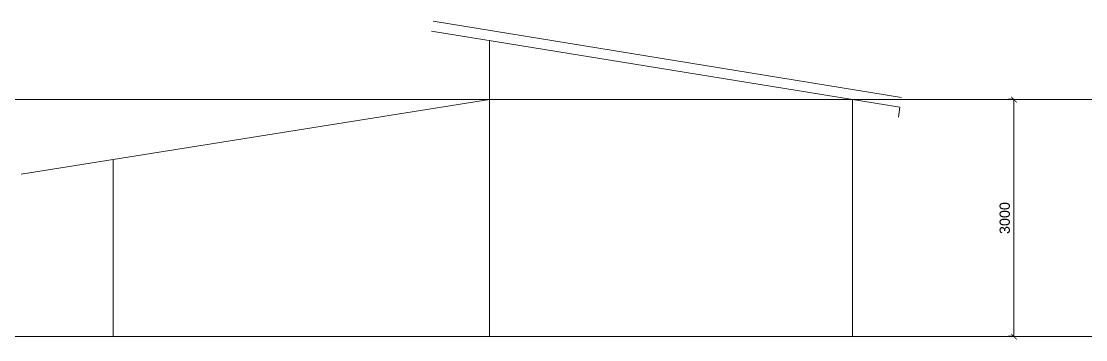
# Model space of a CAD drawing. Header units: millimetres. Extents: x 19543921 to 20171754, y -3528062 to -3222959.
# Drawn here: x 19840994 to 19854484, y -3528062 to -3524033 of the extents above; entities that cross this region are included whole.
import ezdxf

# ---------------------------------------------------------------- set-up
doc = ezdxf.new("R2010")
doc.units = ezdxf.units.MM
doc.header["$MEASUREMENT"] = 0
doc.header["$PDMODE"] = 35
doc.layers.get('Defpoints').update_dxf_attribs({"color": 169})
doc.layers.add('Dimension', color=4, linetype='Continuous', lineweight=9)
doc.styles.add('ordinary', font='arial.ttf')
doc.dimstyles.new('outer dimension', dxfattribs={"dimtxt": 130, "dimasz": 70, "dimexe": 75, "dimexo": 150, "dimgap": 50, "dimtad": 1, "dimdec": 0, "dimrnd": 5, "dimzin": 12, "dimdsep": 46, "dimtxsty": 'ordinary', "dimblk": 'ARCHTICK', "dimcen": 0.09, "dimclrd": 256, "dimclre": 256, "dimclrt": 256, "dimadec": 0, "dimazin": 3, "dimtfac": 1, "dimtdec": 0, "dimtix": 1, "dimtmove": 1, "dimatfit": 2, "dimldrblk": 'ARCHTICK', "dimfxl": 75, "dimfxlon": 1, "dimtolj": 1, "dimtzin": 12, "dimlwd": -1, "dimarcsym": 0})

# ---------------------------------------------------------------- blocks, each defined once
blk = doc.blocks.new('_ArchTick')
at = {"color": 0, "linetype": 'ByBlock', "const_width": 0.15}
blk.add_lwpolyline([(-0.5, -0.5), (0.5, 0.5)], dxfattribs=at)
blk = doc.blocks.new('*D248')
at = {"layer": 'Defpoints', "color": 0, "linetype": 'Continuous', "ltscale": 1000, "transparency": 16777216}
for p in [(19853574, -3525023), (19854484, -3525023), (19854484, -3528023)]:
    blk.add_point(p, dxfattribs=at)
at = {"layer": 'Dimension', "lineweight": -2, "ltscale": 1000, "transparency": 16777216}
for p, q in [((19853576, -3525023), (19853499, -3525023)), ((19853576, -3528023), (19853499, -3528023))]:
    blk.add_line(p, q, dxfattribs=at)
at = {"layer": 'Dimension', "ltscale": 1000, "transparency": 16777216}
blk.add_line((19853574, -3528023), (19853574, -3525023), dxfattribs=at)
at = {"layer": 'Dimension', "linetype": 'Continuous', "ltscale": 1000, "transparency": 16777216, "xscale": 70, "yscale": 70, "zscale": 70}
for p, rotation in [((19853574, -3525023), 90), ((19853574, -3528023), 270)]:
    blk.add_blockref('_ArchTick', p, dxfattribs=dict(at, rotation=rotation))
at = {"layer": 'Dimension', "linetype": 'Continuous', "ltscale": 1000, "transparency": 16777216, "insert": (19853458, -3526523), "char_height": 130, "attachment_point": 5, "rotation": 90, "style": 'ordinary'}
blk.add_mtext('\\A1;3000', dxfattribs=at)

msp = doc.modelspace()

# ---------------------------------------------------------------- linework, layer by layer
at = {"layer": 'Dimension', "linetype": 'Continuous', "ltscale": 1000}
for p, q in [((19846214.5, -3524032.9), (19852149.2, -3524997.5)), ((19846194.4, -3524156.3), (19852129.2, -3525120.9)), ((19846929.2, -3525023.4), (19846929.2, -3524273.4)), ((19846929.2, -3525023.4), (19840994.4, -3525968.6)), ((19846929.2, -3528023.4), (19846929.2, -3525023.4)), ((19851529.2, -3528023.4), (19851529.2, -3525023.4)), ((19852129.2, -3525120.9), (19852109.1, -3525244.2)), ((19842159.2, -3528023.4), (19842159.2, -3525783.1))]:
    msp.add_line(p, q, dxfattribs=at)
for p in [(19846929.2, -3525023.4), (19846929.2, -3528023.4)]:
    msp.add_xline(p, (1, 0), dxfattribs=at)

# ---------------------------------------------------------------- dimensions: what is measured, and where the dimension line sits
dim = msp.add_linear_dim(base=(19853574.2, -3525023.4), p1=(19854483.6, -3528023.4), p2=(19854483.6, -3525023.4), angle=90, dimstyle='outer dimension', override={"dimfxl": 1.5, "dimarcsym": 1}, dxfattribs=at)
dim.commit()
dim.dimension.update_dxf_attribs({"geometry": '*D248', "text_midpoint": (19853457.8, -3526523.4)})

doc.saveas('drawing.dxf')
